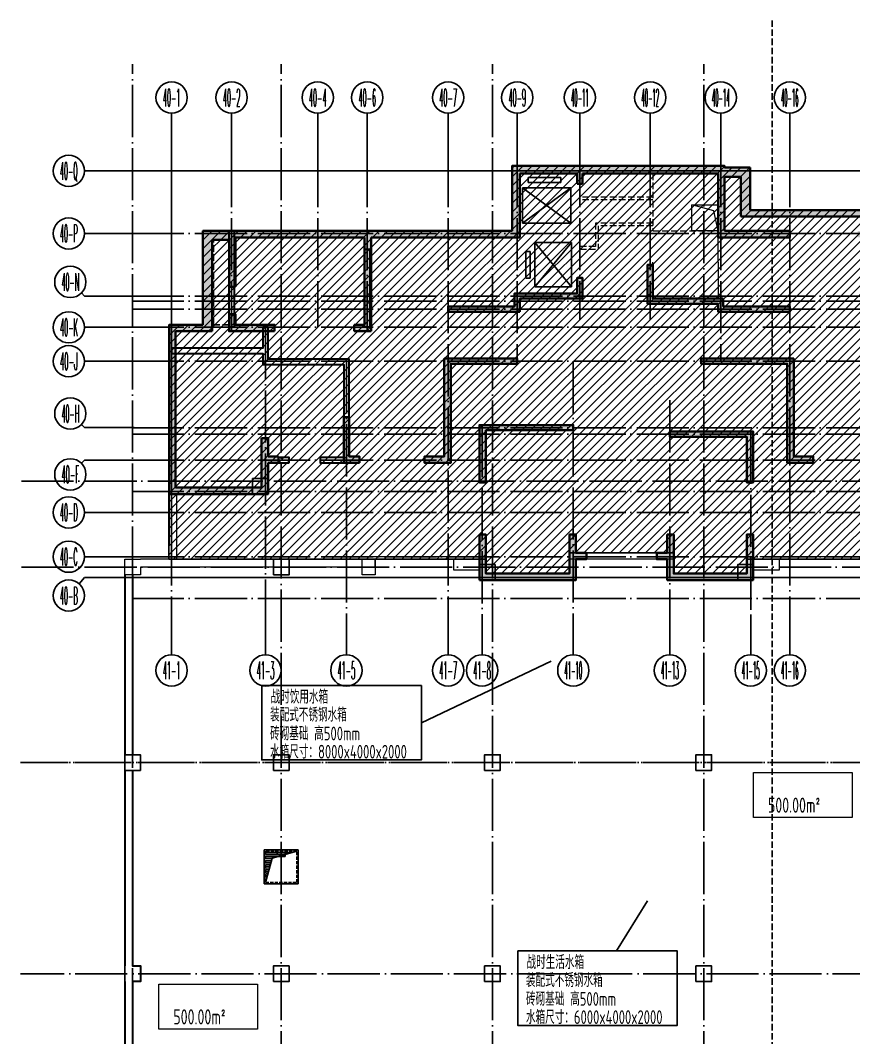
# Model space of a CAD drawing. Extents: x 115549 to 768939, y -502199 to 402497.
# Drawn here: x 225783 to 257730, y -345373 to -306345 of the extents above; entities that cross this region are included whole.
import ezdxf
from ezdxf.enums import TextEntityAlignment as Align

# ---------------------------------------------------------------- set-up
doc = ezdxf.new("R2010")
doc.units = 0
doc.header["$LTSCALE"] = 1000
doc.header["$MEASUREMENT"] = 0
for name, pattern in [('__DASH', [0.35, 0.25, -0.1]), ('DASH', [0.35, 0.25, -0.1]), ('DOTE', [2.42, 2, -0.2, 0.02, -0.2])]:
    doc.linetypes.add(name, pattern=pattern)
for name, color, linetype, lineweight in [('_0', 7, 'Continuous', 9), ('renWALL', 8, 'Continuous', 9), ('WALL', 150, 'Continuous', 30), ('主楼剪力墙', 212, 'Continuous', 5), ('剪力墙填充', 192, 'Continuous', 5), ('砼墙', 3, 'Continuous', 35)]:
    doc.layers.add(name, color=color, linetype=linetype, lineweight=lineweight)
for name, color, linetype in [('AXIS', 3, 'Continuous'), ('AXIS_TEXT', 7, 'Continuous'), ('COLUMN', 9, 'Continuous'), ('DOTE', 16, 'DOTE'), ('EVTR', 2, 'Continuous'), ('nuan', 6, 'Continuous'), ('S_CONCWALL', 8, 'Continuous'), ('文字', 3, 'Continuous'), ('给水', 32, 'Continuous')]:
    doc.layers.add(name, color=color, linetype=linetype)
doc.styles.add('_TCH_AXIS', font='COMPLEX', dxfattribs={"bigfont": 'GBCBIG'})
doc.styles.add('COMPLEX', font='COMPLEX')
doc.styles.add('TSSD_Rein', font='tssdeng.shx', dxfattribs={"width": 0.7, "bigfont": 'tssdchn.shx'})

# ---------------------------------------------------------------- blocks, each defined once
blk = doc.blocks.new('qiangzh3333')
at = {"layer": 'COLUMN', "color": 8}
for points in [[(503039302, 3697179996), (503039902, 3697179996), (503039902, 3697180596), (503039302, 3697180596)], [(503040101, 3697176896), (503040701, 3697176896), (503040701, 3697177496), (503040101, 3697177496)], [(503048002, 3697176696), (503048602, 3697176696), (503048602, 3697177296), (503048002, 3697177296)], [(503057902, 3697176696), (503058502, 3697176696), (503058502, 3697177296), (503057902, 3697177296)], [(503034401, 3697169396), (503035001, 3697169396), (503035001, 3697169996), (503034401, 3697169996)], [(503040101, 3697169396), (503040701, 3697169396), (503040701, 3697169996), (503040101, 3697169996)], [(503048201, 3697169396), (503048801, 3697169396), (503048801, 3697169996), (503048201, 3697169996)], [(503056301, 3697169396), (503056901, 3697169396), (503056901, 3697169996), (503056301, 3697169996)], [(503040101, 3697161296), (503040701, 3697161296), (503040701, 3697161896), (503040101, 3697161896)], [(503048201, 3697161296), (503048801, 3697161296), (503048801, 3697161896), (503048201, 3697161896)], [(503056301, 3697161296), (503056901, 3697161296), (503056901, 3697161896), (503056301, 3697161896)]]:
    blk.add_lwpolyline(points, close=True, dxfattribs=at)
blk.add_lwpolyline([(503034401, 3697161896), (503034401, 3697161296)], dxfattribs=at)
at = {"layer": 'renWALL', "color": 8}
for points in [[(503040101, 3697177496), (503036399, 3697177496), (503036399, 3697179996), (503036099, 3697179996), (503036099, 3697177496), (503035001, 3697177496)], [(503040101, 3697177196), (503036299, 3697177196), (503035001, 3697177196), (503035001, 3697176896), (503034401, 3697176896), (503034401, 3697177496), (503035001, 3697177496)], [(503043501, 3697177496), (503040701, 3697177496)], [(503043501, 3697177196), (503040701, 3697177196)], [(503044001, 3697177196), (503044001, 3697177496)], [(503048001, 3697177196), (503048001, 3697177496), (503047001, 3697177496), (503047001, 3697177096), (503048001, 3697177096)], [(503058501, 3697177096), (503059501, 3697177096), (503059501, 3697177496), (503058501, 3697177496), (503058501, 3697177196)]]:
    blk.add_lwpolyline(points, dxfattribs=at)
for points in [[(503051451, 3697177746), (503055452, 3697177748), (503055452, 3697177496), (503051451, 3697177496)], [(503043501, 3697177496), (503044001, 3697177496), (503044001, 3697176896), (503043501, 3697176896)]]:
    blk.add_lwpolyline(points, close=True, dxfattribs=at)
at = {"layer": 'WALL', "color": 8}
for points in [[(503038601, 3697190096), (503038601, 3697186396), (503038401, 3697186396), (503038401, 3697190096)], [(503043801, 3697189396), (503043801, 3697186396), (503043601, 3697186396), (503043601, 3697189396)], [(503036201, 3697185596), (503036201, 3697185396), (503039701, 3697185396), (503039701, 3697184971), (503042801, 3697184971), (503042801, 3697182946), (503043001, 3697182946), (503043001, 3697185171), (503039901, 3697185171), (503039901, 3697185496), (503039901, 3697186396), (503039701, 3697186396), (503039701, 3697185596)], [(503040701, 3697181196), (503040701, 3697181396), (503040301, 3697181396), (503040301, 3697181196)], [(503041901, 3697181396), (503041901, 3697181196), (503042801, 3697181196), (503042801, 3697181396)]]:
    blk.add_lwpolyline(points, close=True, dxfattribs=at)
for points in [[(503034401, 3697176896), (503034401, 3697169996)], [(503034701, 3697176896), (503034701, 3697169996)], [(503034401, 3697169396), (503034401, 3697161896)], [(503034701, 3697169396), (503034701, 3697161896), (503035001, 3697161896), (503035001, 3697161296), (503034701, 3697161296), (503034701, 3697154696), (503035001, 3697154696), (503035001, 3697154096), (503034701, 3697154096), (503034701, 3697152596), (503035791, 3697152596), (503035791, 3697146796), (503035141, 3697146796), (503035141, 3697147296), (503035791, 3697147296)], [(503034401, 3697161296), (503034401, 3697154696)]]:
    blk.add_lwpolyline(points, dxfattribs=at)
blk = doc.blocks.new('zhuloujlqtiangchong')
at = {"layer": '主楼剪力墙'}
h = blk.add_hatch(color=253, dxfattribs=at)
h.dxf.hatch_style = 1
h.paths.add_polyline_path([(691872, 661851), (691872, 659951), (691872, 659601), (691872, 657751), (691872, 655851), (691672, 655851), (691672, 657751), (691672, 659601), (691672, 659951), (691672, 661851)], flags=16)
h.paths.add_polyline_path([(694422, 662501), (694172, 662501), (694172, 661851), (695572, 661851), (695922, 661851), (695922, 662101), (695572, 662101), (694422, 662101)], flags=17)
h.paths.add_polyline_path([(699172, 656801), (699172, 657051), (698772, 657051), (698772, 658551), (698572, 658551), (698572, 656801)], flags=17)
h.paths.add_polyline_path([(702672, 660601), (705222, 660601), (705972, 660601), (705972, 660801), (705222, 660801), (702422, 660801), (702422, 660201), (702422, 658551), (702422, 657901), (702422, 657051), (701672, 657051), (701672, 656801), (702672, 656801), (702672, 657901), (702672, 658551), (702672, 660201)], flags=17)
h.paths.add_polyline_path([(704222, 656901), (704222, 657401), (704222, 657801), (707172, 657801), (707172, 658001), (703972, 658001), (703972, 657401), (703972, 656901), (703972, 656051), (704222, 656051)], flags=17)
h.paths.add_polyline_path([(707272, 652301), (707272, 653101), (707672, 653101), (707672, 653351), (707272, 653351), (707272, 654051), (707022, 654051), (707022, 653201), (707022, 652551), (704572, 652551), (704222, 652551), (704222, 652801), (704222, 654051), (703972, 654051), (703972, 652801), (703972, 652301), (704572, 652301)])
h.paths.add_polyline_path([(715822, 660201), (715822, 660801), (713022, 660801), (713022, 660601), (715572, 660601), (715572, 660201), (715572, 658551), (715572, 658151), (715572, 656801), (716572, 656801), (716572, 657051), (715822, 657051), (715822, 658151), (715822, 658551)], flags=17)
h.paths.add_polyline_path([(710772, 653101), (710772, 652301), (711372, 652301), (713872, 652301), (714472, 652301), (714472, 654051), (714222, 654051), (714222, 652551), (713872, 652551), (711372, 652551), (711022, 652551), (711022, 653201), (711022, 654051), (710772, 654051), (710772, 653351), (710372, 653351), (710372, 653101)])
h.paths.add_polyline_path([(714472, 657651), (714472, 658251), (712772, 658251), (710872, 658251), (710872, 658051), (712772, 658051), (714222, 658051), (714222, 657651), (714222, 656901), (714222, 656051), (714472, 656051), (714472, 656901)], flags=17)
h.paths.add_polyline_path([(715672, 662601), (715672, 662801), (713122, 662801), (713122, 663301), (710722, 663301), (710722, 663901), (710522, 663901), (710522, 663101), (712922, 663101), (712922, 662601)], flags=17)
h.paths.add_polyline_path([(705322, 662901), (708022, 662901), (708022, 664401), (707822, 664401), (707822, 663101), (705122, 663101), (705122, 662801), (702572, 662801), (702572, 662601), (705322, 662601)], flags=17)
h.paths.add_polyline_path([(719672, 656801), (719672, 658551), (719472, 658551), (719472, 657051), (719072, 657051), (719072, 656801)], flags=17)
h.paths.add_polyline_path([(722672, 661851), (724072, 661851), (724072, 662501), (723822, 662501), (723822, 662101), (722672, 662101), (722322, 662101), (722322, 661851)], flags=17)
h.paths.add_polyline_path([(689372, 662501), (689122, 662501), (689122, 662101), (687972, 662101), (687622, 662101), (687622, 661851), (687972, 661851), (689372, 661851)], flags=17)
h.paths.add_polyline_path([(684972, 656801), (684972, 658551), (684772, 658551), (684772, 657051), (684372, 657051), (684372, 656801)], flags=17)
h.paths.add_polyline_path([(681122, 660801), (678322, 660801), (677572, 660801), (677572, 660601), (678322, 660601), (680872, 660601), (680872, 660201), (680872, 658551), (680872, 657901), (680872, 656801), (681872, 656801), (681872, 657051), (681122, 657051), (681122, 657901), (681122, 658551), (681122, 660201)], flags=17)
h.paths.add_polyline_path([(679572, 656901), (679572, 657401), (679572, 658001), (676372, 658001), (676372, 657801), (679322, 657801), (679322, 657401), (679322, 656901), (679322, 656051), (679572, 656051)], flags=17)
h.paths.add_polyline_path([(679572, 652301), (679572, 654051), (679322, 654051), (679322, 652551), (676872, 652551), (676522, 652551), (676522, 653201), (676522, 654051), (676272, 654051), (676272, 653351), (675872, 653351), (675872, 653101), (676272, 653101), (676272, 652301), (676872, 652301)])
h.paths.add_polyline_path([(667972, 660201), (667972, 660601), (670522, 660601), (670522, 660801), (667722, 660801), (667722, 660201), (667722, 658551), (667722, 658151), (667722, 657051), (666972, 657051), (666972, 656801), (667972, 656801), (667972, 658151), (667972, 658551)], flags=17)
h.paths.add_polyline_path([(669072, 652301), (672172, 652301), (672772, 652301), (672772, 653101), (673172, 653101), (673172, 653351), (672772, 653351), (672772, 654051), (672522, 654051), (672522, 653201), (672522, 652551), (672172, 652551), (669322, 652551), (669322, 654051), (669072, 654051)])
h.paths.add_polyline_path([(669322, 657651), (669322, 658051), (670772, 658051), (672672, 658051), (672672, 658251), (670772, 658251), (669072, 658251), (669072, 657651), (669072, 656901), (669072, 656051), (669322, 656051), (669322, 656901)], flags=17)
h.paths.add_polyline_path([(670622, 662601), (670622, 663101), (673022, 663101), (673022, 663901), (672822, 663901), (672822, 663301), (670422, 663301), (670422, 662801), (667872, 662801), (667872, 662601)], flags=17)
h.paths.add_polyline_path([(678422, 663101), (675722, 663101), (675722, 664401), (675522, 664401), (675522, 662901), (678222, 662901), (678222, 662601), (680972, 662601), (680972, 662801), (678422, 662801)], flags=17)
h.paths.add_polyline_path([(664472, 656801), (664472, 657051), (664072, 657051), (664072, 658551), (663872, 658551), (663872, 656801)], flags=17)
h.paths.add_polyline_path([(661222, 661851), (661222, 662101), (660872, 662101), (659722, 662101), (659722, 662501), (659472, 662501), (659472, 661851), (660872, 661851)], flags=17)
h.paths.add_polyline_path([(725071, 655601), (725071, 655851), (723172, 655851), (722822, 655851), (722822, 656901), (722822, 657751), (722572, 657751), (722572, 657051), (722172, 657051), (722172, 656801), (722572, 656801), (722572, 655601), (723172, 655601)], flags=17)
h.paths.add_polyline_path([(724722, 665351), (725072, 665351), (725072, 665701), (713222, 665701), (713222, 668201), (705072, 668201), (705072, 668126), (704097, 668126), (704097, 666501), (699372, 666501), (699372, 665701), (693172, 665701), (693172, 662101), (690372, 662101), (690372, 665701), (684172, 665701), (684172, 666501), (679447, 666501), (679447, 668126), (678472, 668126), (678472, 668201), (670322, 668201), (670322, 665701), (658472, 665701), (658472, 662101), (657172, 662101), (657172, 655601), (660972, 655601), (660972, 656801), (661372, 656801), (661372, 657051), (660972, 657051), (660972, 657751), (660722, 657751), (660722, 655851), (657422, 655851), (657422, 661851), (658822, 661851), (658822, 665351), (659472, 665351), (659472, 663551), (659722, 663551), (659722, 665451), (664672, 665451), (664672, 662101), (664272, 662101), (664272, 661851), (664922, 661851), (664922, 665451), (670622, 665451), (670622, 667901), (672822, 667901), (672822, 667501), (673022, 667501), (673022, 667901), (678222, 667901), (678222, 665451), (680972, 665451), (680972, 665701), (678472, 665701), (678472, 667776), (679097, 667776), (679097, 666251), (683922, 666251), (683922, 665701), (683572, 665701), (683572, 665451), (683922, 665451), (683922, 661851), (684572, 661851), (684572, 662101), (684172, 662101), (684172, 665451), (689122, 665451), (689122, 663551), (689372, 663551), (689372, 665351), (690022, 665351), (690022, 661851), (691422, 661851), (691422, 655851), (688122, 655851), (688122, 657751), (687872, 657751), (687872, 657051), (687472, 657051), (687472, 656801), (687872, 656801), (687872, 655601), (695672, 655601), (695672, 656801), (696072, 656801), (696072, 657051), (695672, 657051), (695672, 657751), (695422, 657751), (695422, 655851), (692122, 655851), (692122, 661851), (693522, 661851), (693522, 665351), (694172, 665351), (694172, 663551), (694422, 663551), (694422, 665451), (699372, 665451), (699372, 662101), (698972, 662101), (698972, 661851), (699622, 661851), (699622, 665451), (699972, 665451), (699972, 665701), (699622, 665701), (699622, 666251), (704447, 666251), (704447, 667776), (705072, 667776), (705072, 665701), (702572, 665701), (702572, 665451), (705322, 665451), (705322, 667901), (710522, 667901), (710522, 667501), (710722, 667501), (710722, 667901), (712922, 667901), (712922, 665451), (718622, 665451), (718622, 661851), (719272, 661851), (719272, 662101), (718872, 662101), (718872, 665451), (723822, 665451), (723822, 663551), (724072, 663551), (724072, 665351)])
h.paths.add_polyline_path([(725072, 662101), (724722, 662101), (724722, 661851), (726122, 661851), (726122, 655851), (725671, 655851), (725671, 655601), (726372, 655601), (726372, 662101)])
blk = doc.blocks.new('_AXISO')
blk.add_circle((0, 0), 0.5)
at = {"layer": 'AXIS_TEXT', "style": 'COMPLEX', "width": 1.041667}
blk.add_attdef('A', text='', height=0.56, dxfattribs=at).set_placement((-0.25, -0.28), (0.25, -0.28), align=Align.FIT)
blk = doc.blocks.new('agaaa')
at = {"layer": 'AXIS'}
for p, q in [((1113346, 1322674), (1113346, 1324476)), ((1115646, 1322674), (1115646, 1324476)), ((1118946, 1322674), (1118946, 1324476)), ((1120846, 1322674), (1120846, 1324476)), ((1123946, 1322674), (1123946, 1324476)), ((1126596, 1322674), (1126596, 1324476)), ((1128996, 1322674), (1128996, 1324476)), ((1131696, 1322674), (1131696, 1324476)), ((1134396, 1322674), (1134396, 1324476)), ((1137046, 1322674), (1137046, 1324476))]:
    blk.add_line(p, q, dxfattribs=at)
ref = blk.add_blockref('_AXISO', (1113346, 1325076), dxfattribs=dict(at, xscale=1200, yscale=1200, zscale=1200))
ref.add_attrib('A', '40-1', dxfattribs={"layer": 'AXIS_TEXT', "height": 678.8, "style": '_TCH_AXIS', "width": 0.276316}).set_placement((1113006, 1324737), (1113685, 1324737), align=Align.FIT)
ref = blk.add_blockref('_AXISO', (1115646, 1325076), dxfattribs=dict(at, xscale=1200, yscale=1200, zscale=1200))
ref.add_attrib('A', '40-2', dxfattribs={"layer": 'AXIS_TEXT', "height": 678.8, "style": '_TCH_AXIS', "width": 0.259259}).set_placement((1115306, 1324737), (1115985, 1324737), align=Align.FIT)
ref = blk.add_blockref('_AXISO', (1118946, 1325076), dxfattribs=dict(at, xscale=1200, yscale=1200, zscale=1200))
ref.add_attrib('A', '40-4', dxfattribs={"layer": 'AXIS_TEXT', "height": 678.8, "style": '_TCH_AXIS', "width": 0.253012}).set_placement((1118606, 1324737), (1119285, 1324737), align=Align.FIT)
ref = blk.add_blockref('_AXISO', (1120846, 1325076), dxfattribs=dict(at, xscale=1200, yscale=1200, zscale=1200))
ref.add_attrib('A', '40-6', dxfattribs={"layer": 'AXIS_TEXT', "height": 678.8, "style": '_TCH_AXIS', "width": 0.259259}).set_placement((1120506, 1324737), (1121185, 1324737), align=Align.FIT)
ref = blk.add_blockref('_AXISO', (1123946, 1325076), dxfattribs=dict(at, xscale=1200, yscale=1200, zscale=1200))
ref.add_attrib('A', '40-7', dxfattribs={"layer": 'AXIS_TEXT', "height": 678.8, "style": '_TCH_AXIS', "width": 0.259259}).set_placement((1123606, 1324737), (1124285, 1324737), align=Align.FIT)
ref = blk.add_blockref('_AXISO', (1126596, 1325076), dxfattribs=dict(at, xscale=1200, yscale=1200, zscale=1200))
ref.add_attrib('A', '40-9', dxfattribs={"layer": 'AXIS_TEXT', "height": 678.8, "style": '_TCH_AXIS', "width": 0.259259}).set_placement((1126256, 1324737), (1126935, 1324737), align=Align.FIT)
ref = blk.add_blockref('_AXISO', (1128996, 1325076), dxfattribs=dict(at, xscale=1200, yscale=1200, zscale=1200))
ref.add_attrib('A', '40-11', dxfattribs={"layer": 'AXIS_TEXT', "height": 678.8, "style": '_TCH_AXIS', "width": 0.230769}).set_placement((1128656, 1324737), (1129335, 1324737), align=Align.FIT)
ref = blk.add_blockref('_AXISO', (1131696, 1325076), dxfattribs=dict(at, xscale=1200, yscale=1200, zscale=1200))
ref.add_attrib('A', '40-12', dxfattribs={"layer": 'AXIS_TEXT', "height": 678.8, "style": '_TCH_AXIS', "width": 0.21875}).set_placement((1131356, 1324737), (1132035, 1324737), align=Align.FIT)
ref = blk.add_blockref('_AXISO', (1134396, 1325076), dxfattribs=dict(at, xscale=1200, yscale=1200, zscale=1200))
ref.add_attrib('A', '40-14', dxfattribs={"layer": 'AXIS_TEXT', "height": 678.8, "style": '_TCH_AXIS', "width": 0.214286}).set_placement((1134056, 1324737), (1134735, 1324737), align=Align.FIT)
ref = blk.add_blockref('_AXISO', (1137046, 1325076), dxfattribs=dict(at, xscale=1200, yscale=1200, zscale=1200))
ref.add_attrib('A', '40-16', dxfattribs={"layer": 'AXIS_TEXT', "height": 678.8, "style": '_TCH_AXIS', "width": 0.21875}).set_placement((1136706, 1324737), (1137385, 1324737), align=Align.FIT)
blk = doc.blocks.new('40ZHOU')
at = {"layer": 'AXIS'}
for p, q in [((1436463, 759335), (1434556, 759335)), ((1436463, 756935), (1434556, 756935)), ((1434439, 754652), (1434556, 754535)), ((1436463, 754535), (1434556, 754535)), ((1436463, 753335), (1434556, 753335)), ((1436463, 752035), (1434556, 752035)), ((1434439, 749602), (1434556, 749485)), ((1436463, 749485), (1434556, 749485)), ((1434439, 748118), (1434556, 748235)), ((1436463, 748235), (1434556, 748235)), ((1436463, 746235), (1434556, 746235)), ((1436463, 744535), (1434556, 744535)), ((1434556, 743735), (1434349, 743496)), ((1436463, 743735), (1434556, 743735))]:
    blk.add_line(p, q, dxfattribs=at)
ref = blk.add_blockref('_AXISO', (1433956, 759335), dxfattribs=dict(at, xscale=1200, yscale=1200, zscale=1200))
ref.add_attrib('A', '40-Q', dxfattribs={"layer": 'AXIS_TEXT', "height": 678.8, "style": '_TCH_AXIS', "width": 0.253012}).set_placement((1433617, 758995), (1434296, 758995), align=Align.FIT)
ref = blk.add_blockref('_AXISO', (1433956, 756935), dxfattribs=dict(at, xscale=1200, yscale=1200, zscale=1200))
ref.add_attrib('A', '40-P', dxfattribs={"layer": 'AXIS_TEXT', "height": 678.8, "style": '_TCH_AXIS', "width": 0.25}).set_placement((1433617, 756595), (1434296, 756595), align=Align.FIT)
ref = blk.add_blockref('_AXISO', (1434015, 755076), dxfattribs=dict(at, xscale=1200, yscale=1200, zscale=1200))
ref.add_attrib('A', '40-N', dxfattribs={"layer": 'AXIS_TEXT', "height": 678.8, "style": '_TCH_AXIS', "width": 0.244186}).set_placement((1433675, 754737), (1434354, 754737), align=Align.FIT)
ref = blk.add_blockref('_AXISO', (1433960, 753334), dxfattribs=dict(at, xscale=1200, yscale=1200, zscale=1200))
ref.add_attrib('A', '40-K', dxfattribs={"layer": 'AXIS_TEXT', "height": 678.8, "style": '_TCH_AXIS', "width": 0.244186}).set_placement((1433621, 752994), (1434300, 752994), align=Align.FIT)
ref = blk.add_blockref('_AXISO', (1433956, 752035), dxfattribs=dict(at, xscale=1200, yscale=1200, zscale=1200))
ref.add_attrib('A', '40-J', dxfattribs={"layer": 'AXIS_TEXT', "height": 678.8, "style": '_TCH_AXIS', "width": 0.269231}).set_placement((1433617, 751695), (1434296, 751695), align=Align.FIT)
ref = blk.add_blockref('_AXISO', (1434015, 750026), dxfattribs=dict(at, xscale=1200, yscale=1200, zscale=1200))
ref.add_attrib('A', '40-H', dxfattribs={"layer": 'AXIS_TEXT', "height": 678.8, "style": '_TCH_AXIS', "width": 0.241379}).set_placement((1433675, 749687), (1434354, 749687), align=Align.FIT)
ref = blk.add_blockref('_AXISO', (1434015, 747693), dxfattribs=dict(at, xscale=1200, yscale=1200, zscale=1200))
ref.add_attrib('A', '40-F', dxfattribs={"layer": 'AXIS_TEXT', "height": 678.8, "style": '_TCH_AXIS', "width": 0.253012}).set_placement((1433675, 747354), (1434354, 747354), align=Align.FIT)
ref = blk.add_blockref('_AXISO', (1433956, 746235), dxfattribs=dict(at, xscale=1200, yscale=1200, zscale=1200))
ref.add_attrib('A', '40-D', dxfattribs={"layer": 'AXIS_TEXT', "height": 678.8, "style": '_TCH_AXIS', "width": 0.25}).set_placement((1433617, 745895), (1434296, 745895), align=Align.FIT)
ref = blk.add_blockref('_AXISO', (1433956, 744535), dxfattribs=dict(at, xscale=1200, yscale=1200, zscale=1200))
ref.add_attrib('A', '40-C', dxfattribs={"layer": 'AXIS_TEXT', "height": 678.8, "style": '_TCH_AXIS', "width": 0.256098}).set_placement((1433617, 744195), (1434296, 744195), align=Align.FIT)
ref = blk.add_blockref('_AXISO', (1433956, 743043), dxfattribs=dict(at, xscale=1200, yscale=1200, zscale=1200))
ref.add_attrib('A', '40-B', dxfattribs={"layer": 'AXIS_TEXT', "height": 678.8, "style": '_TCH_AXIS', "width": 0.25}).set_placement((1433617, 742704), (1434296, 742704), align=Align.FIT)
blk = doc.blocks.new('asdgaaa')
at = {"layer": 'AXIS'}
for p, q in [((1113346, 1265416), (1113346, 1263878)), ((1116946, 1265416), (1116946, 1263878)), ((1120046, 1265416), (1120046, 1263878)), ((1123946, 1265416), (1123946, 1263878)), ((1125246, 1265416), (1125246, 1263878)), ((1128746, 1265416), (1128746, 1263878)), ((1132445, 1265416), (1132445, 1263878)), ((1135546, 1265416), (1135546, 1263878)), ((1137046, 1265416), (1137046, 1263878))]:
    blk.add_line(p, q, dxfattribs=at)
ref = blk.add_blockref('_AXISO', (1113346, 1263278), dxfattribs=dict(at, xscale=1200, yscale=1200, zscale=1200))
ref.add_attrib('A', '41-1', dxfattribs={"layer": 'AXIS_TEXT', "height": 678.8, "style": '_TCH_AXIS', "width": 0.295775}).set_placement((1113006, 1262939), (1113685, 1262939), align=Align.FIT)
ref = blk.add_blockref('_AXISO', (1116946, 1263278), dxfattribs=dict(at, xscale=1200, yscale=1200, zscale=1200))
ref.add_attrib('A', '41-3', dxfattribs={"layer": 'AXIS_TEXT', "height": 678.8, "style": '_TCH_AXIS', "width": 0.276316}).set_placement((1116606, 1262939), (1117285, 1262939), align=Align.FIT)
ref = blk.add_blockref('_AXISO', (1120046, 1263278), dxfattribs=dict(at, xscale=1200, yscale=1200, zscale=1200))
ref.add_attrib('A', '41-5', dxfattribs={"layer": 'AXIS_TEXT', "height": 678.8, "style": '_TCH_AXIS', "width": 0.276316}).set_placement((1119706, 1262939), (1120385, 1262939), align=Align.FIT)
ref = blk.add_blockref('_AXISO', (1123946, 1263278), dxfattribs=dict(at, xscale=1200, yscale=1200, zscale=1200))
ref.add_attrib('A', '41-7', dxfattribs={"layer": 'AXIS_TEXT', "height": 678.8, "style": '_TCH_AXIS', "width": 0.276316}).set_placement((1123606, 1262939), (1124285, 1262939), align=Align.FIT)
ref = blk.add_blockref('_AXISO', (1125246, 1263278), dxfattribs=dict(at, xscale=1200, yscale=1200, zscale=1200))
ref.add_attrib('A', '41-8', dxfattribs={"layer": 'AXIS_TEXT', "height": 678.8, "style": '_TCH_AXIS', "width": 0.276316}).set_placement((1124906, 1262939), (1125585, 1262939), align=Align.FIT)
ref = blk.add_blockref('_AXISO', (1128746, 1263278), dxfattribs=dict(at, xscale=1200, yscale=1200, zscale=1200))
ref.add_attrib('A', '41-10', dxfattribs={"layer": 'AXIS_TEXT', "height": 678.8, "style": '_TCH_AXIS', "width": 0.230769}).set_placement((1128406, 1262939), (1129085, 1262939), align=Align.FIT)
ref = blk.add_blockref('_AXISO', (1132445, 1263278), dxfattribs=dict(at, xscale=1200, yscale=1200, zscale=1200))
ref.add_attrib('A', '41-13', dxfattribs={"layer": 'AXIS_TEXT', "height": 678.8, "style": '_TCH_AXIS', "width": 0.230769}).set_placement((1132106, 1262939), (1132785, 1262939), align=Align.FIT)
ref = blk.add_blockref('_AXISO', (1135546, 1263278), dxfattribs=dict(at, xscale=1200, yscale=1200, zscale=1200))
ref.add_attrib('A', '41-15', dxfattribs={"layer": 'AXIS_TEXT', "height": 678.8, "style": '_TCH_AXIS', "width": 0.230769}).set_placement((1135206, 1262939), (1135885, 1262939), align=Align.FIT)
ref = blk.add_blockref('_AXISO', (1137046, 1263278), dxfattribs=dict(at, xscale=1200, yscale=1200, zscale=1200))
ref.add_attrib('A', '41-16', dxfattribs={"layer": 'AXIS_TEXT', "height": 678.8, "style": '_TCH_AXIS', "width": 0.230769}).set_placement((1136706, 1262939), (1137385, 1262939), align=Align.FIT)
blk = doc.blocks.new('kengyi')
at = {"layer": '给水'}
for p, q in [((2970150, 735418), (2971184, 735418)), ((2970150, 735339), (2970897, 735339)), ((2970150, 735260), (2970610, 735260)), ((2970150, 735180), (2970393, 735180)), ((2970150, 735101), (2970372, 735101)), ((2970150, 735021), (2970351, 735021)), ((2970150, 734942), (2970330, 734942)), ((2970150, 734863), (2970309, 734863)), ((2970150, 734783), (2970288, 734783)), ((2970150, 734704), (2970267, 734704)), ((2970150, 734625), (2970246, 734625)), ((2970150, 734545), (2970225, 734545)), ((2970150, 734466), (2970204, 734466)), ((2970150, 734386), (2970182, 734386))]:
    blk.add_line(p, q, dxfattribs=at)
blk.add_lwpolyline([(2970100, 735514), (2971400, 735514), (2971400, 734214), (2970100, 734214)], close=True, dxfattribs=at)
at = {"layer": '给水', "linetype": '__DASH', "ltscale": 0.5}
blk.add_lwpolyline([(2971350, 735464), (2970150, 735464), (2970150, 734264), (2971350, 734264)], close=True, dxfattribs=at)
at = {"layer": '给水'}
blk.add_lwpolyline([(2970150, 734264), (2970399, 735201), (2971350, 735464)], dxfattribs=at)
at = {"layer": '给水', "linetype": '__DASH', "ltscale": 0.5}
blk.add_lwpolyline([(2970600, 735461), (2970600, 735261), (2970900, 735261), (2970900, 735461)], dxfattribs=at)
blk = doc.blocks.new('gangjinhunningtuqiang')
at = {"layer": '砼墙', "color": 8}
for p, q in [((672922, 668201), (670322, 668201)), ((670322, 668201), (670322, 665701)), ((675622, 668201), (672922, 668201)), ((677722, 668201), (675622, 668201)), ((678472, 668201), (677722, 668201)), ((678472, 668126), (678472, 668201)), ((670622, 665451), (670622, 667901)), ((670622, 667901), (672822, 667901)), ((672822, 667901), (672822, 667501)), ((673022, 667501), (673022, 667901)), ((673022, 667901), (675622, 667901)), ((675622, 667901), (677722, 667901)), ((677722, 667901), (678222, 667901)), ((678222, 667901), (678222, 666381)), ((679447, 668126), (678472, 668126)), ((678472, 666381), (678472, 667776)), ((678472, 667776), (679097, 667776)), ((679097, 667776), (679097, 666251)), ((679447, 666501), (679447, 668126)), ((672822, 667501), (673022, 667501)), ((678222, 666381), (678222, 665451)), ((678472, 665701), (678472, 666381)), ((679097, 666251), (680972, 666251)), ((680972, 666501), (679447, 666501)), ((684172, 666501), (680972, 666501)), ((680972, 666251), (683922, 666251)), ((659572, 665701), (658472, 665701)), ((658472, 665701), (658472, 662101)), ((660472, 665701), (659572, 665701)), ((659722, 663551), (659722, 665451)), ((659722, 665451), (660472, 665451)), ((662872, 665701), (660472, 665701)), ((660472, 665451), (662872, 665451)), ((664772, 665701), (662872, 665701)), ((662872, 665451), (664672, 665451)), ((664672, 665451), (664672, 662101)), ((665272, 665701), (664772, 665701)), ((664922, 661851), (664922, 665451)), ((664922, 665451), (665272, 665451)), ((667872, 665701), (665272, 665701)), ((665272, 665451), (667872, 665451)), ((670022, 665701), (667872, 665701)), ((667872, 665451), (670022, 665451)), ((670322, 665701), (670022, 665701)), ((670022, 665451), (670622, 665451)), ((678222, 665451), (678822, 665451)), ((678822, 665701), (678472, 665701)), ((679222, 665701), (678822, 665701)), ((678822, 665451), (679222, 665451)), ((680972, 665701), (679222, 665701)), ((679222, 665451), (680972, 665451)), ((680972, 665451), (680972, 665701)), ((658822, 661851), (658822, 665351)), ((658822, 665351), (659472, 665351)), ((659472, 665351), (659472, 663551)), ((659472, 663551), (659722, 663551)), ((657772, 662101), (657172, 662101)), ((657172, 662101), (657172, 660501)), ((658472, 662101), (657772, 662101)), ((664672, 662101), (664272, 662101)), ((664272, 662101), (664272, 661851)), ((657422, 660501), (657422, 661851)), ((657422, 661851), (657772, 661851)), ((657772, 661851), (658822, 661851)), ((664272, 661851), (664922, 661851)), ((657172, 660501), (657172, 659951)), ((657422, 659951), (657422, 660501)), ((657172, 659951), (657172, 659601)), ((657172, 659601), (657172, 658151)), ((657422, 659601), (657422, 659951)), ((657422, 658151), (657422, 659601)), ((657172, 658151), (657172, 657751)), ((657422, 657751), (657422, 658151)), ((657172, 657751), (657172, 655601)), ((657422, 655851), (657422, 657751)), ((660972, 657751), (660722, 657751)), ((660722, 657751), (660722, 656901)), ((660972, 657051), (660972, 657751)), ((660722, 656901), (660722, 655851)), ((661372, 657051), (660972, 657051)), ((661372, 656801), (661372, 657051)), ((660972, 655601), (660972, 656801)), ((660972, 656801), (661372, 656801)), ((657772, 655851), (657422, 655851)), ((660722, 655851), (657772, 655851)), ((657172, 655601), (657772, 655601)), ((657772, 655601), (660972, 655601))]:
    blk.add_line(p, q, dxfattribs=at)
for points in [[(678422, 663101), (675722, 663101), (675722, 664401), (675522, 664401), (675522, 662901), (678222, 662901), (678222, 662601), (680972, 662601), (680972, 662801), (678422, 662801)], [(670622, 662601), (670622, 663101), (673022, 663101), (673022, 663901), (672822, 663901), (672822, 663301), (670422, 663301), (670422, 662801), (667872, 662801), (667872, 662601)], [(661222, 661851), (661222, 662101), (660872, 662101), (659722, 662101), (659722, 662501), (659472, 662501), (659472, 661851), (660872, 661851)], [(667972, 660201), (667972, 660601), (670522, 660601), (670522, 660801), (667722, 660801), (667722, 660201), (667722, 658551), (667722, 658151), (667722, 657051), (666972, 657051), (666972, 656801), (667972, 656801), (667972, 658151), (667972, 658551)], [(681122, 660801), (678322, 660801), (677572, 660801), (677572, 660601), (678322, 660601), (680872, 660601), (680872, 660201), (680872, 658551), (680872, 657901), (680872, 656801), (681872, 656801), (681872, 657051), (681122, 657051), (681122, 657901), (681122, 658551), (681122, 660201)], [(664472, 656801), (664472, 657051), (664072, 657051), (664072, 658551), (663872, 658551), (663872, 656801)], [(669322, 657651), (669322, 658051), (670772, 658051), (672672, 658051), (672672, 658251), (670772, 658251), (669072, 658251), (669072, 657651), (669072, 656901), (669072, 656051), (669322, 656051), (669322, 656901)], [(679572, 656901), (679572, 657401), (679572, 658001), (676372, 658001), (676372, 657801), (679322, 657801), (679322, 657401), (679322, 656901), (679322, 656051), (679572, 656051)], [(669072, 652301), (672172, 652301), (672772, 652301), (672772, 653101), (673172, 653101), (673172, 653351), (672772, 653351), (672772, 654051), (672522, 654051), (672522, 653201), (672522, 652551), (672172, 652551), (669322, 652551), (669322, 654051), (669072, 654051)], [(679572, 652301), (679572, 654051), (679322, 654051), (679322, 652551), (676872, 652551), (676522, 652551), (676522, 653201), (676522, 654051), (676272, 654051), (676272, 653351), (675872, 653351), (675872, 653101), (676272, 653101), (676272, 652301), (676872, 652301)]]:
    blk.add_lwpolyline(points, close=True, dxfattribs=at)
blk = doc.blocks.new('saaaa')
at = {"layer": 'COLUMN', "color": 8}
for p, q in [((504707591, 3696241393), (504706991, 3696241393)), ((504706991, 3696241393), (504706991, 3696240793)), ((504707591, 3696240793), (504707591, 3696241393)), ((504706991, 3696240793), (504707591, 3696240793)), ((504708390, 3696238293), (504707790, 3696238293)), ((504707790, 3696238293), (504707790, 3696237693)), ((504708390, 3696237693), (504708390, 3696238293)), ((504716291, 3696238093), (504715691, 3696238093)), ((504715691, 3696238093), (504715691, 3696237493)), ((504716291, 3696237493), (504716291, 3696238093)), ((504726191, 3696238093), (504725591, 3696238093)), ((504725591, 3696238093), (504725591, 3696237493)), ((504726191, 3696237493), (504726191, 3696238093)), ((504707790, 3696237693), (504708390, 3696237693)), ((504715691, 3696237493), (504716291, 3696237493)), ((504725591, 3696237493), (504726191, 3696237493)), ((504702690, 3696230793), (504702090, 3696230793)), ((504702090, 3696230793), (504702090, 3696230193)), ((504702690, 3696230193), (504702690, 3696230793)), ((504708390, 3696230793), (504707790, 3696230793)), ((504707790, 3696230793), (504707790, 3696230193)), ((504708390, 3696230193), (504708390, 3696230793)), ((504716490, 3696230793), (504715890, 3696230793)), ((504715890, 3696230793), (504715890, 3696230193)), ((504716490, 3696230193), (504716490, 3696230793)), ((504724590, 3696230793), (504723990, 3696230793)), ((504723990, 3696230793), (504723990, 3696230193)), ((504724590, 3696230193), (504724590, 3696230793)), ((504702090, 3696230193), (504702690, 3696230193)), ((504707790, 3696230193), (504708390, 3696230193)), ((504715890, 3696230193), (504716490, 3696230193)), ((504723990, 3696230193), (504724590, 3696230193)), ((504702090, 3696222693), (504702090, 3696222093)), ((504708390, 3696222693), (504707790, 3696222693)), ((504707790, 3696222693), (504707790, 3696222093)), ((504708390, 3696222093), (504708390, 3696222693)), ((504716490, 3696222693), (504715890, 3696222693)), ((504715890, 3696222693), (504715890, 3696222093)), ((504716490, 3696222093), (504716490, 3696222693)), ((504724590, 3696222693), (504723990, 3696222693)), ((504723990, 3696222693), (504723990, 3696222093)), ((504724590, 3696222093), (504724590, 3696222693)), ((504707790, 3696222093), (504708390, 3696222093)), ((504715890, 3696222093), (504716490, 3696222093)), ((504723990, 3696222093), (504724590, 3696222093))]:
    blk.add_line(p, q, dxfattribs=at)
at = {"layer": 'renWALL', "color": 8}
for p, q in [((504704088, 3696240793), (504703788, 3696240793)), ((504703788, 3696240793), (504703788, 3696238293)), ((504704088, 3696238293), (504704088, 3696240793)), ((504702090, 3696237693), (504702090, 3696238293)), ((504702090, 3696238293), (504702690, 3696238293)), ((504703788, 3696238293), (504702690, 3696238293)), ((504707790, 3696238293), (504704088, 3696238293)), ((504711190, 3696238293), (504708390, 3696238293)), ((504711190, 3696238293), (504711690, 3696238293)), ((504711190, 3696237693), (504711190, 3696238293)), ((504711690, 3696238293), (504711690, 3696237693)), ((504711690, 3696237993), (504711690, 3696238293)), ((504715690, 3696238293), (504714690, 3696238293)), ((504714690, 3696238293), (504714690, 3696237893)), ((504715690, 3696237993), (504715690, 3696238293)), ((504719140, 3696238543), (504723140, 3696238545)), ((504719140, 3696238293), (504719140, 3696238543)), ((504723140, 3696238293), (504719140, 3696238293)), ((504723140, 3696238545), (504723140, 3696238293)), ((504727190, 3696238293), (504726190, 3696238293)), ((504726190, 3696238293), (504726190, 3696237993)), ((504727190, 3696237893), (504727190, 3696238293)), ((504703988, 3696237993), (504702690, 3696237993)), ((504702690, 3696237993), (504702690, 3696237693)), ((504707790, 3696237993), (504703988, 3696237993)), ((504711190, 3696237993), (504708390, 3696237993)), ((504714690, 3696237893), (504715690, 3696237893)), ((504726190, 3696237893), (504727190, 3696237893)), ((504702690, 3696237693), (504702090, 3696237693)), ((504711690, 3696237693), (504711190, 3696237693))]:
    blk.add_line(p, q, dxfattribs=at)
at = {"layer": 'WALL', "color": 8}
for p, q in [((504706090, 3696247193), (504706090, 3696250893)), ((504706090, 3696250893), (504706290, 3696250893)), ((504706290, 3696250893), (504706290, 3696247193)), ((504711290, 3696247193), (504711290, 3696250193)), ((504711290, 3696250193), (504711490, 3696250193)), ((504711490, 3696250193), (504711490, 3696247193)), ((504706290, 3696247193), (504706090, 3696247193)), ((504707590, 3696247193), (504707390, 3696247193)), ((504707390, 3696247193), (504707390, 3696246393)), ((504707590, 3696246293), (504707590, 3696247193)), ((504711490, 3696247193), (504711290, 3696247193)), ((504703890, 3696246393), (504703890, 3696246193)), ((504707390, 3696246393), (504703890, 3696246393)), ((504703890, 3696246193), (504707390, 3696246193)), ((504707390, 3696246193), (504707390, 3696245768)), ((504707590, 3696245968), (504707590, 3696246293)), ((504707390, 3696245768), (504710490, 3696245768)), ((504710690, 3696245968), (504707590, 3696245968)), ((504710490, 3696245768), (504710490, 3696243743)), ((504710690, 3696243743), (504710690, 3696245968)), ((504710490, 3696243743), (504710690, 3696243743)), ((504708390, 3696242193), (504707990, 3696242193)), ((504707990, 3696242193), (504707990, 3696241993)), ((504708390, 3696241993), (504708390, 3696242193)), ((504709590, 3696242193), (504709590, 3696241993)), ((504710490, 3696242193), (504709590, 3696242193)), ((504710490, 3696241993), (504710490, 3696242193)), ((504707990, 3696241993), (504708390, 3696241993)), ((504709590, 3696241993), (504710490, 3696241993)), ((504702090, 3696237693), (504702090, 3696230793)), ((504702390, 3696237693), (504702390, 3696230793)), ((504702090, 3696230193), (504702090, 3696222693)), ((504702390, 3696230193), (504702390, 3696222693)), ((504702390, 3696222693), (504702690, 3696222693)), ((504702690, 3696222693), (504702690, 3696222093)), ((504702090, 3696222093), (504702090, 3696215493)), ((504702690, 3696222093), (504702390, 3696222093)), ((504702390, 3696222093), (504702390, 3696215493))]:
    blk.add_line(p, q, dxfattribs=at)
blk = doc.blocks.new('40zhouxian')
at = {"layer": 'DOTE', "color": 8}
for p, q in [((1113346, 1299649), (1113346, 1281922)), ((1113346, 1299649), (1113346, 1281922)), ((1115646, 1299649), (1115646, 1292939)), ((1118946, 1299649), (1118946, 1293039)), ((1120846, 1299649), (1120846, 1292934)), ((1123946, 1299649), (1123946, 1281922)), ((1123946, 1299649), (1123946, 1281922)), ((1126596, 1299649), (1126596, 1291739)), ((1128996, 1299649), (1128996, 1293339)), ((1131696, 1299649), (1131696, 1293339)), ((1134396, 1299649), (1134396, 1291739)), ((1137046, 1299649), (1137046, 1281922)), ((1137046, 1299649), (1137046, 1281922)), ((1111815, 1299039), (1183846, 1299039)), ((1111815, 1296639), (1183846, 1296639)), ((1111815, 1294239), (1183846, 1294239)), ((1111815, 1294039), (1183846, 1294039)), ((1111815, 1293739), (1183846, 1293739)), ((1111815, 1293039), (1183846, 1293039)), ((1116946, 1293039), (1116946, 1281922)), ((1111815, 1291739), (1183846, 1291739)), ((1120046, 1291739), (1120046, 1281922)), ((1128746, 1291739), (1128746, 1281922)), ((1132445, 1290239), (1132445, 1281922)), ((1111815, 1289189), (1183846, 1289189)), ((1125246, 1289289), (1125246, 1281922)), ((1111815, 1288939), (1183846, 1288939)), ((1135546, 1289039), (1135546, 1281922)), ((1111815, 1287939), (1183846, 1287939)), ((1111815, 1286739), (1183846, 1286739)), ((1111815, 1285939), (1183846, 1285939)), ((1111815, 1284239), (1183846, 1284239)), ((1111815, 1283439), (1183846, 1283439)), ((1111815, 1282639), (1183846, 1282639))]:
    blk.add_line(p, q, dxfattribs=at)

msp = doc.modelspace()

# ---------------------------------------------------------------- hatches: boundary and pattern name
h = msp.add_hatch()
h.set_pattern_fill('ANSI31', color=256, scale=150)
h.set_pattern_definition([(45, (-1224357.67, -1103447.7), (-168.379802, 168.379802), [])])
h.paths.add_polyline_path([(301683.3, -317021.8), (299183.3, -317021.7), (299183.3, -314671.8), (298133.3, -314671.8), (287533.8, -314671.8), (287533.8, -311921.8), (279383.8, -311921.8), (279383.8, -311996.8), (278408.8, -311996.8), (278408.8, -313621.8), (273683.8, -313621.8), (273683.8, -314421.8), (267483.8, -314421.8), (267483.8, -318021.8), (264683.8, -318021.8), (264683.8, -314421.8), (258483.8, -314421.8), (258483.8, -313621.8), (253758.8, -313621.8), (253758.8, -311996.8), (252783.8, -311996.8), (252783.8, -311921.8), (244633.8, -311921.8), (244633.8, -314421.8), (232783.8, -314421.8), (232783.8, -318021.8), (231483.8, -318021.8), (231481.3, -327021.8), (243633.8, -327021.8), (243633.8, -327571.8), (246833.8, -327571.8), (246833.8, -326769.7), (250833.8, -326769.7), (250833.8, -327571.8), (253633.8, -327571.8), (253633.8, -327021.8), (259933.3, -327021.8), (259933.3, -323071.8), (262433.8, -323071.8), (262433.8, -324271.8), (269983.3, -324271.8), (269983.3, -327021.8), (276133.3, -327021.8), (276133.3, -323071.8), (276733.8, -323071.8), (276733.8, -319321.8), (282583.3, -319321.8), (282583.3, -320421.8), (293983.3, -320421.8), (293983.3, -323071.8), (297133.8, -323071.8), (297133.8, -324271.8), (300433.3, -324271.8), (300433.3, -321071.8), (303523.6, -321071.8), (303523.6, -319871.8), (301683.2, -319871.7)])

# ---------------------------------------------------------------- linework, layer by layer
at = {"color": 8, "linetype": '__DASH'}
msp.add_line((254612.1, -306345.2), (254612.1, -476142.6), dxfattribs=at)
for p, q in [((249833.3, -317021.8), (249833.3, -317221.8)), ((241156.8, -333292.6), (246133.3, -330934.5)), ((248636.8, -342046.7), (249822.8, -340121.8))]:
    msp.add_line(p, q)
msp.add_lwpolyline([(258483.8, -313621.8), (253758.8, -313621.8), (253758.8, -311996.8), (252783.8, -311996.8), (252783.8, -311921.8), (244633.8, -311921.8), (244633.8, -314421.8), (232783.8, -314421.8), (232783.8, -318021.8), (231483.8, -318021.8), (231481.3, -327021.8), (243633.8, -327021.8), (243633.8, -327571.8), (246833.8, -327571.8), (246833.8, -326769.7), (250833.8, -326769.7), (250833.8, -327571.8), (253633.8, -327571.8), (253633.8, -327021.8), (259933.3, -327021.8)])
at = {"linetype": 'DASH', "const_width": 50}
for points in [[(243384.3, -326921.8), (238630.3, -326921.8)], [(258570.3, -326921.8), (254130.3, -326921.8)]]:
    msp.add_lwpolyline(points, dxfattribs=at)
at = {"color": 0}
for points in [[(235038.4, -331864.4), (241156.8, -331864.4), (241156.8, -334720.9), (235038.4, -334720.9)], [(244850.5, -342046.7), (250968.9, -342046.7), (250968.9, -344903.1), (244850.5, -344903.1)]]:
    msp.add_lwpolyline(points, close=True, dxfattribs=at)
at = {"layer": '_0'}
for p, q in [((252533.3, -315621.8), (252533.3, -313541.8)), ((250033.3, -317021.8), (250033.3, -315621.8)), ((252533.3, -315621.8), (252533.3, -317021.8)), ((252533.3, -317021.8), (250033.3, -317021.8))]:
    msp.add_line(p, q, dxfattribs=at)
at = {"layer": '_0', "color": 0, "linetype": '__DASH'}
for p in [(247933.3, -314223.5), (247233.3, -315121.8)]:
    msp.add_line(p, (247933.3, -315121.8), dxfattribs=at)
msp.add_lwpolyline([(252533.3, -312221.8), (250033.3, -312221.8), (250033.3, -314421.8), (252533.3, -314421.8)], close=True, dxfattribs=at)
for points in [[(250033.3, -313135.1), (247233.3, -313135.1)], [(250033.3, -313235.1), (247233.3, -313235.1)], [(250033.3, -314123.5), (247833.3, -314123.5), (247833.3, -315021.8), (247233.3, -315021.8)], [(250033.3, -314223.5), (247933.3, -314223.5)]]:
    msp.add_lwpolyline(points, dxfattribs=at)
at = {"layer": '_0', "color": 0}
msp.add_lwpolyline([(252533.3, -314421.8), (251533.3, -314421.8), (251533.3, -313421.8), (252533.3, -313421.8)], close=True, dxfattribs=at)
msp.add_lwpolyline([(252533.3, -314421.8), (252374.9, -313648.5), (251533.3, -313421.8)], dxfattribs=at)
at = {"layer": 'DOTE', "color": 1}
for p, q in [((230083.3, -472963.5), (230083.3, -308021.8)), ((235783.3, -472963.5), (235783.3, -308021.8)), ((243883.3, -472963.5), (243883.3, -308021.8)), ((251983.3, -472963.5), (251983.3, -308021.8)), ((231583.3, -312121.8), (300583.3, -312121.8)), ((231583.3, -312121.8), (231583.3, -327721.8)), ((225824.4, -324021.8), (681174.4, -324021.8)), ((225824.4, -327321.8), (452683.3, -327321.8)), ((231583.3, -327721.8), (300583.3, -327721.8)), ((278283.3, -334821.8), (225783.3, -334821.8)), ((278433.3, -334821.8), (225933.3, -334821.8)), ((278283.3, -342921.8), (225783.3, -342921.8))]:
    msp.add_line(p, q, dxfattribs=at)
at = {"layer": 'EVTR'}
for p, q in [((245258.3, -312369.3), (246508.3, -312369.3)), ((245258.3, -312566.8), (245258.3, -312369.3)), ((246508.3, -312566.8), (245258.3, -312566.8)), ((246508.3, -312369.3), (246508.3, -312566.8)), ((246883.3, -314124.3), (245033.9, -312764.3)), ((246883.3, -312764.3), (245033.9, -314124.3)), ((245033.9, -312764.3), (246883.3, -312764.3)), ((245033.9, -314124.3), (245033.9, -312764.3)), ((246883.3, -312764.3), (246883.3, -314124.3)), ((246883.3, -314124.3), (245033.9, -314124.3)), ((245508.3, -314871.8), (246908.3, -314871.8)), ((245508.3, -316571.8), (245508.3, -314871.8)), ((245508.3, -314871.8), (246908.3, -316571.8)), ((246908.3, -314871.8), (245508.3, -316571.8)), ((246908.3, -314871.8), (246908.3, -316571.8)), ((245158.3, -315211.8), (245333.3, -315211.8)), ((245158.3, -316231.8), (245158.3, -315211.8)), ((245333.3, -315211.8), (245333.3, -316231.8)), ((245333.3, -316231.8), (245158.3, -316231.8)), ((246908.3, -316571.8), (245508.3, -316571.8))]:
    msp.add_line(p, q, dxfattribs=at)
at = {"layer": 'nuan', "linetype": '__DASH'}
msp.add_lwpolyline([(233183.3, -314771.8), (233783.3, -314771.8), (233783.3, -318021.8), (233183.3, -318021.8)], close=True, dxfattribs=at)
at = {"layer": 'S_CONCWALL'}
msp.add_line((231483.3, -323797.7), (231483.3, -326492.9), dxfattribs=at)
at = {"layer": '文字', "color": 6, "lineweight": 15}
for points in [[(253890.7, -335201.4), (257677.6, -335201.4), (257677.6, -336927.8), (253890.7, -336927.8)], [(231093.2, -343322.6), (234880.1, -343322.6), (234880.1, -345049), (231093.2, -345049)]]:
    msp.add_lwpolyline(points, close=True, dxfattribs=at)

# ---------------------------------------------------------------- block references
for name, p in [('agaaa', (-881762.4, -1634382.2)), ('40ZHOU', (-1206315.9, -1071456.5)), ('saaaa', (-504472306.5, -3696565314.4)), ('asdgaaa', (-881762.4, -1594561))]:
    msp.add_blockref(name, p)
at = {"layer": 'renWALL', "color": 8}
msp.add_blockref('qiangzh3333', (-502804617.7, -3697504518), dxfattribs=at)
at = {"layer": '剪力墙填充'}
msp.add_blockref('40zhouxian', (-881762.4, -1611161), dxfattribs=at)
at = {"layer": '砼墙', "color": 3}
msp.add_blockref('zhuloujlqtiangchong', (-425688.9, -980122.8), dxfattribs=at)
at = {"layer": '砼墙'}
msp.add_blockref('gangjinhunningtuqiang', (-425688.9, -980122.8), dxfattribs=at)
at = {"layer": '给水'}
msp.add_blockref('kengyi', (-2734966.7, -1073685.9), dxfattribs=at)

# ---------------------------------------------------------------- texts
at = {"layer": '文字', "color": 7, "style": 'TSSD_Rein', "width": 0.7}
for s, height, p in [('战时饮用水箱', 525.26, (235377, -332558.5)), ('装配式不锈钢水箱 ', 525.26, (235356.1, -333246.5)), ('砖砌基础 高500mm ', 525.263, (235356.1, -333967.3)), ('水箱尺寸：8000x4000x2000', 525.263, (235356.1, -334666.1)), ('战时生活水箱', 525.26, (245189.2, -342740.8)), ('装配式不锈钢水箱 ', 525.26, (245168.2, -343428.7)), ('砖砌基础 高500mm ', 525.263, (245168.2, -344149.5)), ('水箱尺寸：6000x4000x2000', 525.263, (245168.2, -344848.4))]:
    msp.add_text(s, height=height, dxfattribs=at).set_placement(p)
at = {"layer": '文字', "color": 7, "lineweight": 15, "style": 'TSSD_Rein', "width": 0.7}
for p in [(254445.4, -336744.2), (231647.9, -344865.3)]:
    msp.add_text('500.00m%%1402%%141%%141', height=580, dxfattribs=at).set_placement(p)

doc.saveas('drawing.dxf')
